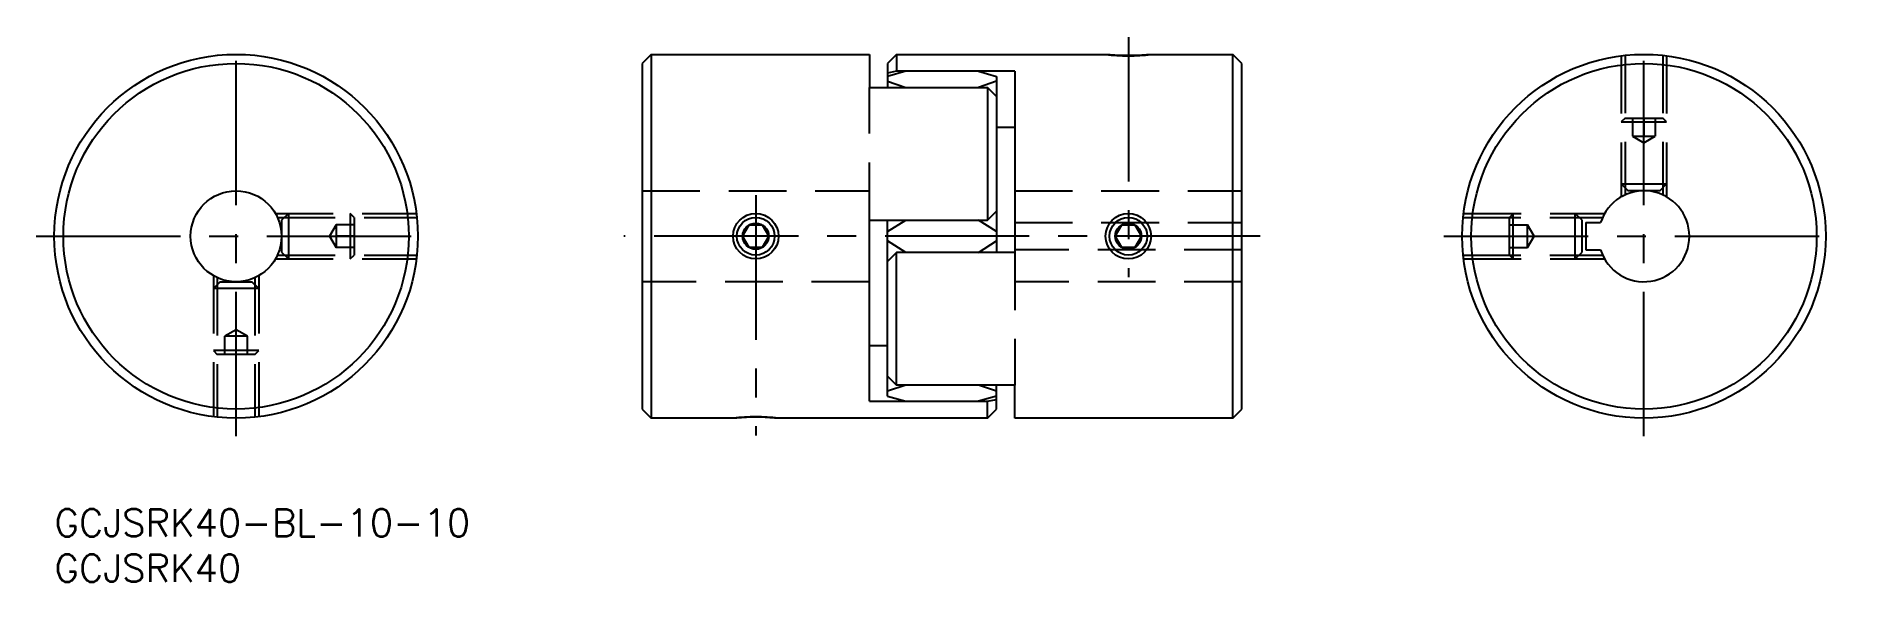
# Model space of a CAD drawing. Extents: x -2 to 197, y -8 to 52.
import ezdxf

# ---------------------------------------------------------------- set-up
doc = ezdxf.new("R2010")
doc.units = 0
doc.header["$LTSCALE"] = 0.5
doc.linetypes.add('CENTER', pattern=[50.8, 31.75, -6.35, 6.35, -6.35])
doc.linetypes.add('DASHED', pattern=[19.05, 12.7, -6.35])
for name, color, linetype in [('MSM_CENTER', 1, 'CENTER'), ('MSM_CONTINUOUS', 7, 'CONTINUOUS'), ('MSM_DASHED', 4, 'DASHED'), ('MSM_NARROW', 5, 'CONTINUOUS'), ('MSM_PART_NUMBER', 7, 'CONTINUOUS')]:
    doc.layers.add(name, color=color, linetype=linetype)
doc.styles.get("Standard").update_dxf_attribs({"font": 'txt.shx', "height": 3, "bigfont": 'bigfont.shx'})

# ---------------------------------------------------------------- blocks, each defined once
blk = doc.blocks.new('*U5')
at = {"layer": 'MSM_PART_NUMBER'}
blk.add_text('GCJSRK40-BL-10-10', height=3, dxfattribs=at).set_placement((0, -3))
blk = doc.blocks.new('*U6')
at = {"layer": 'MSM_PART_NUMBER'}
blk.add_text('GCJSRK40', height=3, dxfattribs=at).set_placement((0, -8))

msp = doc.modelspace()

# ---------------------------------------------------------------- linework, layer by layer
at = {"layer": 'MSM_CENTER'}
for p, q in [((20, 8), (20, 52)), ((118.18, 51.9), (118.18, 25.5)), ((174.91, 8), (174.91, 52)), ((77.18, 34.5), (77.18, 8.1)), ((-2, 30), (42, 30)), ((132.68, 30), (62.68, 30)), ((152.91, 30), (196.91, 30))]:
    msp.add_line(p, q, dxfattribs=at)
at = {"layer": 'MSM_CONTINUOUS'}
for p, q in [((65.68, 50), (64.68, 49)), ((65.68, 50), (65.68, 10)), ((65.68, 50), (89.68, 50)), ((89.68, 50), (89.68, 46.37)), ((92.68, 50), (91.68, 49)), ((92.68, 50), (116.18, 50)), ((92.68, 50), (92.68, 48.14)), ((120.18, 50), (129.68, 50)), ((129.68, 10), (129.68, 50)), ((130.68, 49), (129.68, 50)), ((64.68, 49), (64.68, 11)), ((91.68, 49), (91.68, 46.37)), ((93.68, 48.14), (91.68, 47.57)), ((92.68, 48.14), (91.68, 47.94)), ((105.68, 48.14), (92.68, 48.14)), ((101.68, 48.14), (103.68, 47.57)), ((105.68, 48.14), (105.68, 28.23)), ((130.68, 11), (130.68, 49)), ((89.68, 46.37), (102.68, 46.37)), ((91.68, 47.05), (93.68, 46.37)), ((103.68, 47.05), (101.68, 46.37)), ((102.68, 46.37), (102.68, 31.77)), ((103.68, 45.37), (102.68, 46.37)), ((103.68, 47.57), (103.68, 28.23)), ((103.68, 42), (105.68, 42)), ((102.68, 31.77), (103.68, 32.77)), ((75.74, 30), (76.46, 31.25)), ((76.46, 28.75), (75.74, 30)), ((76.46, 31.25), (77.9, 31.25)), ((77.9, 31.25), (78.62, 30)), ((78.62, 30), (77.9, 28.75)), ((89.68, 11.86), (89.68, 31.77)), ((89.68, 31.77), (102.68, 31.77)), ((91.68, 12.43), (91.68, 31.77)), ((91.68, 30.52), (93.68, 31.77)), ((103.68, 30.52), (101.68, 31.77)), ((116.74, 30), (117.46, 31.25)), ((117.46, 28.75), (116.74, 30)), ((117.46, 31.25), (118.9, 31.25)), ((118.9, 31.25), (119.62, 30)), ((119.62, 30), (118.9, 28.75)), ((168.51, 31.5), (168.51, 28.5)), ((168.51, 31.5), (170.14, 31.5)), ((77.9, 28.75), (76.46, 28.75)), ((93.68, 28.23), (91.68, 29.48)), ((92.68, 28.23), (91.68, 27.23)), ((92.68, 13.63), (92.68, 28.23)), ((105.68, 28.23), (92.68, 28.23)), ((101.68, 28.23), (103.68, 29.48)), ((118.9, 28.75), (117.46, 28.75)), ((168.51, 28.5), (170.14, 28.5)), ((89.68, 18), (91.68, 18)), ((91.68, 14.63), (92.68, 13.63)), ((93.68, 13.63), (91.68, 12.95)), ((91.68, 12.43), (93.68, 11.86)), ((105.68, 13.63), (92.68, 13.63)), ((103.68, 12.95), (101.68, 13.63)), ((103.68, 12.43), (101.68, 11.86)), ((102.68, 11.86), (103.68, 12.06)), ((103.68, 11), (103.68, 13.63)), ((105.68, 10), (105.68, 13.63)), ((64.68, 11), (65.68, 10)), ((75.11, 10), (65.68, 10)), ((102.68, 10), (79.25, 10)), ((89.68, 11.86), (102.68, 11.86)), ((102.68, 10), (102.68, 11.86)), ((102.68, 10), (103.68, 11)), ((129.68, 10), (105.68, 10)), ((129.68, 10), (130.68, 11))]:
    msp.add_line(p, q, dxfattribs=at)
for centre, radius in [((20, 30), 20), ((174.91, 30), 20), ((20, 30), 19), ((174.91, 30), 19), ((20, 30), 5), ((77.18, 30), 2.07), ((118.18, 30), 2.07), ((77.18, 30), 1.44), ((118.18, 30), 1.44)]:
    msp.add_circle(centre, radius, dxfattribs=at)
for centre, radius, start, end in [((118.18, 69.9), 20, 264.2608, 275.7392), ((174.91, 30), 5, 197.4576, 162.5424), ((77.18, -11.26), 21.36, 84.4466, 95.5534)]:
    msp.add_arc(centre, radius, start, end, dxfattribs=at)
at = {"layer": 'MSM_DASHED'}
for p, q in [((172.41, 49.84), (172.41, 34.33)), ((172.84, 49.89), (172.84, 34.55)), ((176.98, 49.89), (176.98, 34.55)), ((177.41, 49.84), (177.41, 34.33)), ((89.68, 31.77), (89.68, 46.37)), ((172.84, 43), (172.41, 42.57)), ((172.41, 42.57), (177.41, 42.57)), ((172.84, 43), (176.98, 43)), ((173.66, 43), (173.66, 41)), ((174.91, 43), (174.91, 41)), ((176.16, 43), (176.16, 41)), ((177.41, 42.57), (176.98, 43)), ((173.66, 41), (174.91, 40.28)), ((173.66, 41), (176.16, 41)), ((174.91, 40.28), (176.16, 41)), ((64.68, 35), (89.68, 35)), ((105.68, 35), (130.68, 35)), ((172.41, 35.75), (173.16, 35)), ((172.41, 35.75), (177.41, 35.75)), ((176.66, 35), (173.16, 35)), ((176.66, 35), (177.41, 35.75)), ((24.33, 32.5), (39.84, 32.5)), ((24.55, 32.07), (39.89, 32.07)), ((25.75, 32.5), (25, 31.75)), ((25.75, 32.5), (25.75, 27.5)), ((33, 32.07), (32.57, 32.5)), ((32.57, 32.5), (32.57, 27.5)), ((33, 32.07), (33, 27.93)), ((155.02, 32.07), (170.36, 32.07)), ((155.07, 32.5), (170.58, 32.5)), ((160.54, 32.5), (160.11, 32.07)), ((160.11, 27.93), (160.11, 32.07)), ((160.54, 27.5), (160.54, 32.5)), ((168.11, 31.75), (167.36, 32.5)), ((167.36, 27.5), (167.36, 32.5)), ((25, 31.75), (25, 28.25)), ((31, 31.25), (30.28, 30)), ((30.28, 30), (31, 28.75)), ((33, 31.25), (31, 31.25)), ((31, 31.25), (31, 28.75)), ((33, 30), (31, 30)), ((105.68, 31.5), (130.68, 31.5)), ((160.11, 31.25), (162.11, 31.25)), ((160.11, 30), (162.11, 30)), ((162.83, 30), (162.11, 31.25)), ((162.11, 28.75), (162.11, 31.25)), ((162.11, 28.75), (162.83, 30)), ((168.11, 28.25), (168.11, 31.75)), ((24.55, 27.93), (39.89, 27.93)), ((25, 28.25), (25.75, 27.5)), ((33, 28.75), (31, 28.75)), ((32.57, 27.5), (33, 27.93)), ((130.68, 28.5), (105.68, 28.5)), ((105.68, 28.23), (105.68, 13.63)), ((155.02, 27.93), (170.36, 27.93)), ((160.11, 28.75), (162.11, 28.75)), ((160.11, 27.93), (160.54, 27.5)), ((167.36, 27.5), (168.11, 28.25)), ((24.33, 27.5), (39.84, 27.5)), ((155.07, 27.5), (170.58, 27.5)), ((17.5, 25.67), (17.5, 10.16)), ((18.25, 25), (17.5, 24.25)), ((22.5, 24.25), (17.5, 24.25)), ((17.93, 25.45), (17.93, 10.11)), ((18.25, 25), (21.75, 25)), ((22.5, 24.25), (21.75, 25)), ((22.07, 25.45), (22.07, 10.11)), ((22.5, 25.67), (22.5, 10.16)), ((89.68, 25), (64.68, 25)), ((130.68, 25), (105.68, 25)), ((20, 19.72), (18.75, 19)), ((18.75, 17), (18.75, 19)), ((21.25, 19), (18.75, 19)), ((21.25, 19), (20, 19.72)), ((20, 17), (20, 19)), ((21.25, 17), (21.25, 19)), ((17.5, 17.43), (17.93, 17)), ((22.5, 17.43), (17.5, 17.43)), ((22.07, 17), (17.93, 17)), ((22.07, 17), (22.5, 17.43))]:
    msp.add_line(p, q, dxfattribs=at)
at = {"layer": 'MSM_NARROW'}
for centre in [(77.18, 30), (118.18, 30)]:
    msp.add_circle(centre, 2.5, dxfattribs=at)
for centre, start, end in [((118.18, 69.84), 262.8193, 277.1807), ((77.18, -9.84), 82.8193, 97.1807)]:
    msp.add_arc(centre, 20, start, end, dxfattribs=at)

# ---------------------------------------------------------------- block references
at = {"layer": 'MSM_CONTINUOUS'}
for name in ['*U5', '*U6']:
    msp.add_blockref(name, (0, 0), dxfattribs=at)

doc.saveas('drawing.dxf')
